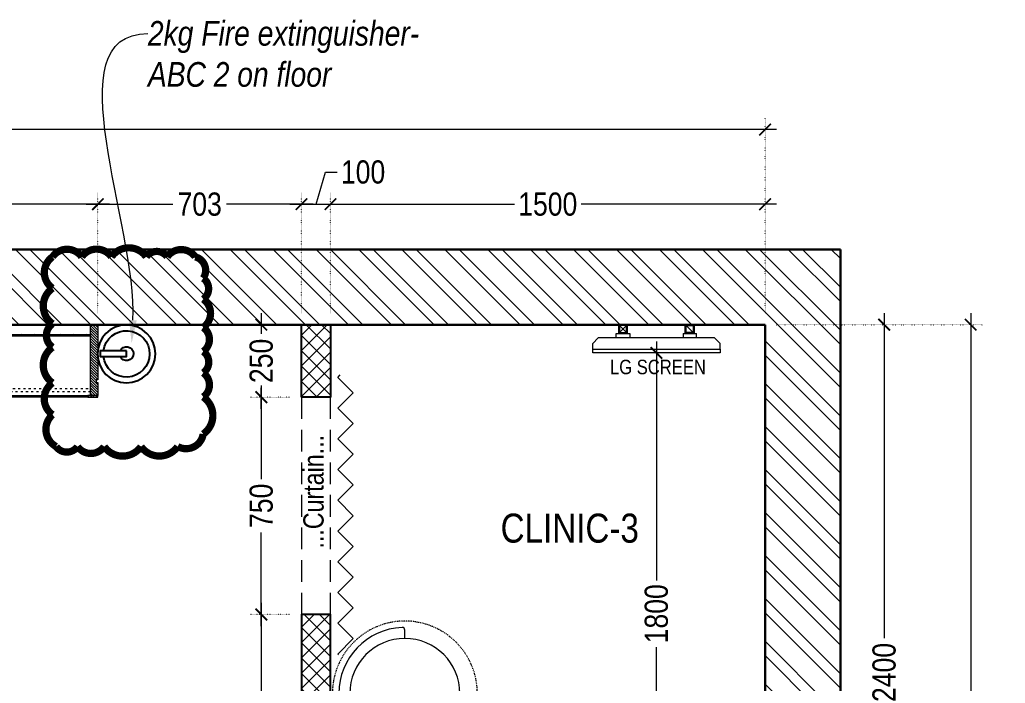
# Model space of a CAD drawing. Header units: millimetres. Extents: x -49972 to -35289, y -2918842 to -2908283.
# Drawn here: x -38691 to -35289, y -2910573 to -2908283 of the extents above; entities that cross this region are included whole.
import ezdxf
from ezdxf import colors
from ezdxf.entities.mleader import LeaderData, LeaderLine
from ezdxf.math import Vec2, Vec3

# ---------------------------------------------------------------- set-up
doc = ezdxf.new("R2010")
doc.units = ezdxf.units.MM
doc.header["$LTSCALE"] = 12
doc.header["$MEASUREMENT"] = 0
doc.header["$PDMODE"] = 3
for name, pattern in [('a_p6_plan_L18$0$HIDDEN', [0.375, 0.25, -0.125]), ('ACAD_ISO03W100', [30, 12, -18]), ('DASHDOT2', [0.5, 0.25, -0.125, 0, -0.125]), ('DOT2', [0.125, 0, -0.125])]:
    doc.linetypes.add(name, pattern=pattern)
doc.layers.get('0').update_dxf_attribs({"lineweight": 25})
for name, color, linetype, lineweight in [('A-WALL', 93, 'Continuous', 30), ('curtain', 144, 'Continuous', 9), ('fire extinguisher Cylinder', 1, 'Continuous', 25), ('Floor-Unit', 1, 'Continuous', 13), ('IM-ANNO-HATCH', 8, 'Continuous', 5), ('LENS-CURTAIN', 5, 'a_p6_plan_L18$0$HIDDEN', 9), ('LENS-FURNITURE', 13, 'Continuous', 9), ('LENS-PARTITION', 21, 'Continuous', 25), ('LENS-TEXT', 31, 'Continuous', 5), ('LENS_DIMENSION', 193, 'Continuous', 0), ('LENS_TEXT', 31, 'Continuous', 5), ('LK-FF&E WALL', 1, 'Continuous', 9), ('LK-IT', 3, 'Continuous', 18), ('LN-ELEVATION-1', 81, 'Continuous', 13), ('LN-ELEVATION-3', 125, 'a_p6_plan_L18$0$HIDDEN', 18), ('LN-ELEVATION-4', 145, 'Continuous', 13), ('LN-HATCH', 251, 'Continuous', 0), ('PLANO-OPENING', 252, 'Continuous', 5), ('step', 74, 'Continuous', 5), ('TV', 3, 'Continuous', 18)]:
    doc.layers.add(name, color=color, linetype=linetype, lineweight=lineweight)
doc.styles.add('LK TXT', font='Gill Sans MT Condensed Regular.ttf')
doc.styles.get("Standard").update_dxf_attribs({"font": 'Arial Narrow.ttf'})
doc.dimstyles.new('Working', dxfattribs={"dimscale": 0.8, "dimtxt": 100, "dimasz": 50, "dimexe": 50, "dimexo": 50, "dimgap": 25, "dimtad": 0, "dimdec": 0, "dimzin": 0, "dimdsep": 46, "dimtxsty": 'Standard', "dimblk": 'ARCHTICK', "dimcen": 0, "dimdle": 50, "dimclrd": 250, "dimclre": 8, "dimclrt": 7, "dimadec": 0, "dimazin": 0, "dimtfac": 1, "dimtdec": 0, "dimtofl": 0, "dimtmove": 1, "dimatfit": 3, "dimfxl": 3, "dimtolj": 1, "dimlwd": 5, "dimlwe": 0, "dimarcsym": 0})

# ---------------------------------------------------------------- blocks, each defined once
blk = doc.blocks.new('JJ 1200')
at = {"layer": 'LN-HATCH', "ltscale": 0.5}
h = blk.add_hatch(dxfattribs=at)
h.set_pattern_fill('ANSI31', color=256, scale=2)
h.set_pattern_definition([(45, (4097187.331, 1708800.267), (-4.4901280605, 4.4901280605), [])])
h.paths.add_polyline_path([(792.1, 220), (792.1, 30), (786.1, 30), (786.1, 20), (792.1, 20), (792.1, -24), (767.1, -24), (767.1, 220)])
h.paths.add_polyline_path([(-382.9, 180), (767.1, 180), (767.1, 186), (-382.9, 186)])
h.paths.add_polyline_path([(757.1, -24), (757.1, -30), (792.1, -30), (792.1, -24)])
h.paths.add_polyline_path([(-407.9, 220), (-407.9, 30), (-401.9, 30), (-401.9, 20), (-407.9, 20), (-407.9, -24), (-382.9, -24), (-382.9, 220)])
h.paths.add_polyline_path([(-372.9, -24), (-372.9, -30), (-407.9, -30), (-407.9, -24)])
at = {"layer": 'LN-ELEVATION-1', "ltscale": 0.5}
for points in [[(-407.9, 220), (-407.9, 30), (-401.9, 30), (-401.9, 20), (-407.9, 20), (-407.9, -24), (-382.9, -24), (-382.9, 220)], [(792.1, 220), (792.1, 30), (786.1, 30), (786.1, 20), (792.1, 20), (792.1, -24), (767.1, -24), (767.1, 220)], [(-382.9, 180), (767.1, 180), (767.1, 186), (-382.9, 186)], [(-372.9, -24), (-372.9, -30), (-407.9, -30), (-407.9, -24)], [(757.1, -24), (757.1, -30), (792.1, -30), (792.1, -24)]]:
    blk.add_lwpolyline(points, close=True, dxfattribs=at)
at = {"layer": 'LN-ELEVATION-3', "ltscale": 0.5}
for p, q in [((767.1, 220), (-382.9, 220)), ((757.1, -24), (-372.9, -24)), ((-372.9, -30), (757.1, -30))]:
    blk.add_line(p, q, dxfattribs=at)
at = {"layer": 'LN-ELEVATION-4', "linetype": 'ACAD_ISO03W100', "ltscale": 0.05}
blk.add_lwpolyline([(767.1, 0), (-382.9, 0), (-382.9, -12), (767.1, -12)], close=True, dxfattribs=at)
blk = doc.blocks.new('CLINIC SCREEN')
at = {"layer": 'TV'}
for p, q in [((-103.1, 42.9), (-127.4, 18.6)), ((-127.4, 42.9), (-103.1, 18.6)), ((102.7, 42.9), (127, 18.6))]:
    blk.add_line(p, q, dxfattribs=at)
at = {"layer": 'TV', "ltscale": 12}
for p, q in [((-220, -19.4), (-200.6, 0)), ((200.6, 0), (-200.6, 0)), ((-138.5, 0), (-138.5, 15.5)), ((-138.5, 15.5), (-92, 15.5)), ((-92, 15.5), (-92, 0)), ((92, 15.5), (92, 0)), ((92, 15.5), (138.5, 15.5)), ((138.5, 0), (138.5, 15.5)), ((220, -19.4), (200.6, 0)), ((-220, -38.8), (-220, -19.4)), ((220, -38.8), (220, -19.4))]:
    blk.add_line(p, q, dxfattribs=at)
at = {"layer": 'TV'}
for points in [[(-130.4, 15.5), (-100.1, 15.5), (-100.1, 45.9), (-130.4, 45.9)], [(-127.4, 18.6), (-103.1, 18.6), (-103.1, 42.9), (-127.4, 42.9)], [(130, 15.5), (99.7, 15.5), (99.7, 45.9), (130, 45.9)], [(127, 18.6), (102.7, 18.6), (102.7, 42.9), (127, 42.9)]]:
    blk.add_lwpolyline(points, close=True, dxfattribs=at)
at = {"layer": 'TV', "ltscale": 12}
blk.add_lwpolyline([(-220, -51.7), (-220, -38.8), (220, -38.8), (220, -51.7)], close=True, dxfattribs=at)
at = {"layer": 'Floor-Unit', "color": 0, "ltscale": 2, "insert": (5.2, -100.4), "char_height": 50, "attachment_point": 5}
blk.add_mtext_dynamic_manual_height_columns('LG SCREEN', width=466.48, gutter_width=12.5, heights=[0], dxfattribs=at)
blk = doc.blocks.new('DOCTOR STOOL')
at = {"layer": 'LN-ELEVATION-1', "ltscale": 100}
blk.add_lwpolyline([(228, 37.8), (228, 9.1, -0.426474), (218.5, 0, -0.959166), (218.5, 455.6, -0.426474), (228, 446.5), (228, 417.8)], format="xyb", dxfattribs=at)
at = {"layer": 'LN-ELEVATION-1', "linetype": 'DASHDOT2'}
blk.add_circle((228, 227.8), 250, dxfattribs=at)
at = {"layer": 'LN-ELEVATION-1', "ltscale": 100}
blk.add_circle((228, 227.8), 190, dxfattribs=at)
blk = doc.blocks.new('chennai mugappair existignd')
at = {"layer": 'LN-HATCH'}
h = blk.add_hatch(dxfattribs=at)
h.set_pattern_fill('ANSI32', color=256, scale=11, angle=90)
h.set_pattern_definition([(135, (-53798.23, 2272851.68), (-74.087113, -74.087113), []), (135, (-53798.23, 2272901.08), (-74.087113, -74.087113), [])])
h.paths.add_polyline_path([(-7119.7, -2791485.6), (-7119.7, -2782305.6), (-19582.7, -2782305.6), (-19582.7, -2782565.6), (-7379.7, -2782565.6), (-7379.7, -2788972.6), (-8679.7, -2788972.6), (-8679.7, -2789132.6), (-7379.7, -2789132.6), (-7379.7, -2791225.6), (-7621.2, -2791225.6), (-7621.2, -2791485.6)])
h.paths.add_polyline_path([(-8231.2, -2791485.6), (-8231.2, -2791225.6), (-8519.7, -2791225.6), (-8519.7, -2789912.6), (-8679.7, -2789912.6), (-8679.7, -2791225.6), (-13096.7, -2791225.6), (-13096.7, -2786155.6), (-15352.7, -2786155.6), (-15352.7, -2791225.6), (-19582.7, -2791225.6), (-19582.7, -2791485.6), (-15092.7, -2791485.6), (-15092.7, -2786435.6), (-13356.7, -2786435.6), (-13356.7, -2791485.6)], flags=17)
at = {"layer": 'A-WALL', "color": 1}
for p, q in [((-7119.7, -2782305.6), (-19582.7, -2782305.6)), ((-7119.7, -2782305.6), (-7119.7, -2791485.6)), ((-7379.7, -2782565.6), (-19582.7, -2782565.6)), ((-7379.7, -2782565.6), (-7379.7, -2788972.6))]:
    blk.add_line(p, q, dxfattribs=at)
blk = doc.blocks.new('_ArchTick')
at = {"const_width": 0.15}
blk.add_lwpolyline([(-0.5, -0.5), (0.5, 0.5)], dxfattribs=at)
blk = doc.blocks.new('*D52')
at = {"layer": 'Defpoints', "color": 0, "transparency": 16777216}
for p in [(-36493.7, -2909433.3), (-36493.7, -2909433.3), (-36493.7, -2911233.1)]:
    blk.add_point(p, dxfattribs=at)
at = {"layer": 'LENS_DIMENSION', "color": 8, "lineweight": 5, "transparency": 16777216}
for p, q in [((-36493.7, -2909393.3), (-36493.7, -2910218.5)), ((-36493.7, -2911273.1), (-36493.7, -2910448))]:
    blk.add_line(p, q, dxfattribs=at)
at = {"layer": 'LENS_DIMENSION', "color": 8, "lineweight": 5, "transparency": 16777216, "xscale": 40, "yscale": 40, "zscale": 40}
for p, rotation in [((-36493.7, -2909433.3), 90), ((-36493.7, -2911233.1), 270)]:
    blk.add_blockref('_ArchTick', p, dxfattribs=dict(at, rotation=rotation))
at = {"layer": 'LENS_DIMENSION', "color": 0, "transparency": 16777216, "insert": (-36493.7, -2910333.2), "char_height": 80, "attachment_point": 5, "rotation": 90}
blk.add_mtext('\\A1;1800', dxfattribs=at)
blk = doc.blocks.new('*D68')
at = {"layer": 'Defpoints', "color": 0, "transparency": 16777216}
for p in [(-38421.7, -2908920.1), (-39621.7, -2909335.7), (-38421.7, -2909335.7)]:
    blk.add_point(p, dxfattribs=at)
at = {"layer": 'LENS_DIMENSION', "color": 8, "linetype": 'DOT2', "lineweight": 0, "transparency": 16777216}
for p, q in [((-39621.7, -2909295.7), (-39621.7, -2908880.1)), ((-38421.7, -2909295.7), (-38421.7, -2908880.1))]:
    blk.add_line(p, q, dxfattribs=at)
at = {"layer": 'LENS_DIMENSION', "color": 8, "lineweight": 5, "transparency": 16777216}
for p, q in [((-39661.7, -2908920.1), (-39136.5, -2908920.1)), ((-38381.7, -2908920.1), (-38907, -2908920.1))]:
    blk.add_line(p, q, dxfattribs=at)
at = {"layer": 'LENS_DIMENSION', "color": 8, "lineweight": 5, "transparency": 16777216, "xscale": 40, "yscale": 40, "zscale": 40, "rotation": 180}
blk.add_blockref('_ArchTick', (-39621.7, -2908920.1), dxfattribs=at)
at = {"layer": 'LENS_DIMENSION', "color": 8, "lineweight": 5, "transparency": 16777216, "xscale": 40, "yscale": 40, "zscale": 40}
blk.add_blockref('_ArchTick', (-38421.7, -2908920.1), dxfattribs=at)
at = {"layer": 'LENS_DIMENSION', "color": 0, "transparency": 16777216, "insert": (-39021.7, -2908920.1), "char_height": 80, "attachment_point": 5}
blk.add_mtext('\\A1;1200', dxfattribs=at)
blk = doc.blocks.new('*D69')
at = {"layer": 'Defpoints', "color": 0, "transparency": 16777216}
for p in [(-37718.7, -2908920.1), (-38421.7, -2909335.7), (-37718.7, -2909335.7)]:
    blk.add_point(p, dxfattribs=at)
at = {"layer": 'LENS_DIMENSION', "color": 8, "linetype": 'DOT2', "lineweight": 0, "transparency": 16777216}
for p, q in [((-38421.7, -2909295.7), (-38421.7, -2908880.1)), ((-37718.7, -2909295.7), (-37718.7, -2908880.1))]:
    blk.add_line(p, q, dxfattribs=at)
at = {"layer": 'LENS_DIMENSION', "color": 8, "lineweight": 5, "transparency": 16777216}
for p, q in [((-38461.7, -2908920.1), (-38162.4, -2908920.1)), ((-37678.7, -2908920.1), (-37978, -2908920.1))]:
    blk.add_line(p, q, dxfattribs=at)
at = {"layer": 'LENS_DIMENSION', "color": 8, "lineweight": 5, "transparency": 16777216, "xscale": 40, "yscale": 40, "zscale": 40, "rotation": 180}
blk.add_blockref('_ArchTick', (-38421.7, -2908920.1), dxfattribs=at)
at = {"layer": 'LENS_DIMENSION', "color": 8, "lineweight": 5, "transparency": 16777216, "xscale": 40, "yscale": 40, "zscale": 40}
blk.add_blockref('_ArchTick', (-37718.7, -2908920.1), dxfattribs=at)
at = {"layer": 'LENS_DIMENSION', "color": 0, "transparency": 16777216, "insert": (-38070.2, -2908920.1), "char_height": 80, "attachment_point": 5}
blk.add_mtext('\\A1;703', dxfattribs=at)
blk = doc.blocks.new('*D70')
at = {"layer": 'Defpoints', "color": 0, "transparency": 16777216}
for p in [(-37618.7, -2908920.1), (-37718.7, -2909335.7), (-37618.7, -2909335.7)]:
    blk.add_point(p, dxfattribs=at)
at = {"layer": 'LENS_DIMENSION', "color": 8, "lineweight": 5, "transparency": 16777216}
for p, q in [((-37668.7, -2908920.1), (-37635.5, -2908809.3)), ((-37635.5, -2908809.3), (-37595.5, -2908809.3)), ((-37758.7, -2908920.1), (-37578.7, -2908920.1))]:
    blk.add_line(p, q, dxfattribs=at)
at = {"layer": 'LENS_DIMENSION', "color": 8, "linetype": 'DOT2', "lineweight": 0, "transparency": 16777216}
for p, q in [((-37718.7, -2909295.7), (-37718.7, -2908880.1)), ((-37618.7, -2909295.7), (-37618.7, -2908880.1))]:
    blk.add_line(p, q, dxfattribs=at)
at = {"layer": 'LENS_DIMENSION', "color": 8, "lineweight": 5, "transparency": 16777216, "xscale": 40, "yscale": 40, "zscale": 40, "rotation": 180}
blk.add_blockref('_ArchTick', (-37718.7, -2908920.1), dxfattribs=at)
at = {"layer": 'LENS_DIMENSION', "color": 8, "lineweight": 5, "transparency": 16777216, "xscale": 40, "yscale": 40, "zscale": 40}
blk.add_blockref('_ArchTick', (-37618.7, -2908920.1), dxfattribs=at)
at = {"layer": 'LENS_DIMENSION', "color": 0, "transparency": 16777216, "insert": (-37506.2, -2908809.3), "char_height": 80, "attachment_point": 5}
blk.add_mtext('\\A1;100', dxfattribs=at)
blk = doc.blocks.new('*D71')
at = {"layer": 'Defpoints', "color": 0, "transparency": 16777216}
for p in [(-36118.7, -2908920.1), (-37618.7, -2909335.7), (-36118.7, -2909335.7)]:
    blk.add_point(p, dxfattribs=at)
at = {"layer": 'LENS_DIMENSION', "color": 8, "linetype": 'DOT2', "lineweight": 0, "transparency": 16777216}
for p, q in [((-37618.7, -2909295.7), (-37618.7, -2908880.1)), ((-36118.7, -2909295.7), (-36118.7, -2908880.1))]:
    blk.add_line(p, q, dxfattribs=at)
at = {"layer": 'LENS_DIMENSION', "color": 8, "lineweight": 5, "transparency": 16777216}
for p, q in [((-37658.7, -2908920.1), (-36983.5, -2908920.1)), ((-36078.7, -2908920.1), (-36754, -2908920.1))]:
    blk.add_line(p, q, dxfattribs=at)
at = {"layer": 'LENS_DIMENSION', "color": 8, "lineweight": 5, "transparency": 16777216, "xscale": 40, "yscale": 40, "zscale": 40, "rotation": 180}
blk.add_blockref('_ArchTick', (-37618.7, -2908920.1), dxfattribs=at)
at = {"layer": 'LENS_DIMENSION', "color": 8, "lineweight": 5, "transparency": 16777216, "xscale": 40, "yscale": 40, "zscale": 40}
blk.add_blockref('_ArchTick', (-36118.7, -2908920.1), dxfattribs=at)
at = {"layer": 'LENS_DIMENSION', "color": 0, "transparency": 16777216, "insert": (-36868.7, -2908920.1), "char_height": 80, "attachment_point": 5}
blk.add_mtext('\\A1;1500', dxfattribs=at)
blk = doc.blocks.new('*D72')
at = {"layer": 'Defpoints', "color": 0, "transparency": 16777216}
for p in [(-48323.7, -2908662.6), (-48323.7, -2909335.7), (-36118.7, -2909335.7)]:
    blk.add_point(p, dxfattribs=at)
at = {"layer": 'LENS_DIMENSION', "color": 8, "linetype": 'DOT2', "lineweight": 0, "transparency": 16777216}
for p, q in [((-48323.7, -2909295.7), (-48323.7, -2908622.6)), ((-36118.7, -2909295.7), (-36118.7, -2908622.6))]:
    blk.add_line(p, q, dxfattribs=at)
at = {"layer": 'LENS_DIMENSION', "color": 8, "lineweight": 5, "transparency": 16777216}
for p, q in [((-48363.7, -2908662.6), (-42592.3, -2908662.6)), ((-36078.7, -2908662.6), (-41850.1, -2908662.6))]:
    blk.add_line(p, q, dxfattribs=at)
at = {"layer": 'LENS_DIMENSION', "color": 8, "lineweight": 5, "transparency": 16777216, "xscale": 40, "yscale": 40, "zscale": 40, "rotation": 180}
blk.add_blockref('_ArchTick', (-48323.7, -2908662.6), dxfattribs=at)
at = {"layer": 'LENS_DIMENSION', "color": 8, "lineweight": 5, "transparency": 16777216, "xscale": 40, "yscale": 40, "zscale": 40}
blk.add_blockref('_ArchTick', (-36118.7, -2908662.6), dxfattribs=at)
at = {"layer": 'LENS_DIMENSION', "color": 0, "transparency": 16777216, "insert": (-42221.2, -2908662.6), "char_height": 80, "attachment_point": 5}
blk.add_mtext('\\A1;12205 [40\'-0 1/2"]', dxfattribs=at)
blk = doc.blocks.new('*D73')
at = {"layer": 'Defpoints', "color": 0, "transparency": 16777216}
for p in [(-36118.7, -2909335.7), (-36118.7, -2911735.7), (-35707.5, -2911735.7)]:
    blk.add_point(p, dxfattribs=at)
at = {"layer": 'LENS_DIMENSION', "color": 8, "lineweight": 5, "transparency": 16777216}
for p, q in [((-35707.5, -2909295.7), (-35707.5, -2910417.4)), ((-35707.5, -2911775.7), (-35707.5, -2910654.1))]:
    blk.add_line(p, q, dxfattribs=at)
at = {"layer": 'LENS_DIMENSION', "color": 8, "linetype": 'DOT2', "lineweight": 0, "transparency": 16777216}
for p, q in [((-36078.7, -2909335.7), (-35667.5, -2909335.7)), ((-36078.7, -2911735.7), (-35667.5, -2911735.7))]:
    blk.add_line(p, q, dxfattribs=at)
at = {"layer": 'LENS_DIMENSION', "color": 8, "lineweight": 5, "transparency": 16777216, "xscale": 40, "yscale": 40, "zscale": 40}
for p, rotation in [((-35707.5, -2909335.7), 90), ((-35707.5, -2911735.7), 270)]:
    blk.add_blockref('_ArchTick', p, dxfattribs=dict(at, rotation=rotation))
at = {"layer": 'LENS_DIMENSION', "color": 0, "transparency": 16777216, "insert": (-35707.5, -2910535.7), "char_height": 80, "attachment_point": 5, "rotation": 90}
blk.add_mtext('\\A1;2400', dxfattribs=at)
blk = doc.blocks.new('*D80')
at = {"layer": 'Defpoints', "color": 0, "transparency": 16777216}
for p in [(-36118.7, -2909335.7), (-35408.8, -2909335.7), (-36118.7, -2917995.7)]:
    blk.add_point(p, dxfattribs=at)
at = {"layer": 'LENS_DIMENSION', "color": 8, "lineweight": 5, "transparency": 16777216}
for p, q in [((-35408.8, -2909295.7), (-35408.8, -2913121.2)), ((-35408.8, -2918035.7), (-35408.8, -2913665.7))]:
    blk.add_line(p, q, dxfattribs=at)
at = {"layer": 'LENS_DIMENSION', "color": 8, "linetype": 'DOT2', "lineweight": 0, "transparency": 16777216}
for p, q in [((-36078.7, -2909335.7), (-35368.8, -2909335.7)), ((-36078.7, -2917995.7), (-35368.8, -2917995.7))]:
    blk.add_line(p, q, dxfattribs=at)
at = {"layer": 'LENS_DIMENSION', "color": 8, "lineweight": 5, "transparency": 16777216, "xscale": 40, "yscale": 40, "zscale": 40}
for p, rotation in [((-35408.8, -2909335.7), 90), ((-35408.8, -2917995.7), 270)]:
    blk.add_blockref('_ArchTick', p, dxfattribs=dict(at, rotation=rotation))
at = {"layer": 'LENS_DIMENSION', "color": 0, "transparency": 16777216, "insert": (-35408.8, -2913393.5), "char_height": 80, "attachment_point": 5, "rotation": 90}
blk.add_mtext('\\A1;8660 [28\'-5"]', dxfattribs=at)
blk = doc.blocks.new('*D130')
at = {"layer": 'Defpoints', "color": 0, "transparency": 16777216}
for p in [(-37857.5, -2910335.7), (-37718.7, -2910335.7), (-37718.7, -2913035.7)]:
    blk.add_point(p, dxfattribs=at)
at = {"layer": 'LENS_DIMENSION', "color": 8, "lineweight": 5, "transparency": 16777216}
for p, q in [((-37857.5, -2910295.7), (-37857.5, -2911567.4)), ((-37857.5, -2913075.7), (-37857.5, -2911804.1))]:
    blk.add_line(p, q, dxfattribs=at)
at = {"layer": 'LENS_DIMENSION', "color": 8, "linetype": 'DOT2', "lineweight": 0, "transparency": 16777216}
for p, q in [((-37758.7, -2910335.7), (-37897.5, -2910335.7)), ((-37758.7, -2913035.7), (-37897.5, -2913035.7))]:
    blk.add_line(p, q, dxfattribs=at)
at = {"layer": 'LENS_DIMENSION', "color": 8, "lineweight": 5, "transparency": 16777216, "xscale": 40, "yscale": 40, "zscale": 40}
for p, rotation in [((-37857.5, -2910335.7), 90), ((-37857.5, -2913035.7), 270)]:
    blk.add_blockref('_ArchTick', p, dxfattribs=dict(at, rotation=rotation))
at = {"layer": 'LENS_DIMENSION', "color": 0, "transparency": 16777216, "insert": (-37857.5, -2911685.7), "char_height": 80, "attachment_point": 5, "rotation": 90}
blk.add_mtext('\\A1;2700', dxfattribs=at)
blk = doc.blocks.new('*D131')
at = {"layer": 'Defpoints', "color": 0, "transparency": 16777216}
for p in [(-37857.5, -2909585.7), (-37718.7, -2909585.7), (-37718.7, -2910335.7)]:
    blk.add_point(p, dxfattribs=at)
at = {"layer": 'LENS_DIMENSION', "color": 8, "lineweight": 5, "transparency": 16777216}
for p, q in [((-37857.5, -2909545.7), (-37857.5, -2909868.7)), ((-37857.5, -2910375.7), (-37857.5, -2910052.8))]:
    blk.add_line(p, q, dxfattribs=at)
at = {"layer": 'LENS_DIMENSION', "color": 8, "linetype": 'DOT2', "lineweight": 0, "transparency": 16777216}
for p, q in [((-37758.7, -2909585.7), (-37897.5, -2909585.7)), ((-37758.7, -2910335.7), (-37897.5, -2910335.7))]:
    blk.add_line(p, q, dxfattribs=at)
at = {"layer": 'LENS_DIMENSION', "color": 8, "lineweight": 5, "transparency": 16777216, "xscale": 40, "yscale": 40, "zscale": 40}
for p, rotation in [((-37857.5, -2909585.7), 90), ((-37857.5, -2910335.7), 270)]:
    blk.add_blockref('_ArchTick', p, dxfattribs=dict(at, rotation=rotation))
at = {"layer": 'LENS_DIMENSION', "color": 0, "transparency": 16777216, "insert": (-37857.5, -2909960.7), "char_height": 80, "attachment_point": 5, "rotation": 90}
blk.add_mtext('\\A1;750', dxfattribs=at)
blk = doc.blocks.new('*D132')
at = {"layer": 'Defpoints', "color": 0, "transparency": 16777216}
for p in [(-37857.5, -2909335.7), (-37718.7, -2909335.7), (-37718.7, -2909585.7)]:
    blk.add_point(p, dxfattribs=at)
at = {"layer": 'LENS_DIMENSION', "color": 8, "lineweight": 5, "transparency": 16777216}
for p, q in [((-37857.5, -2909295.7), (-37857.5, -2909367.8)), ((-37857.5, -2909625.7), (-37857.5, -2909553.6))]:
    blk.add_line(p, q, dxfattribs=at)
at = {"layer": 'LENS_DIMENSION', "color": 8, "linetype": 'DOT2', "lineweight": 0, "transparency": 16777216}
for p, q in [((-37758.7, -2909335.7), (-37897.5, -2909335.7)), ((-37758.7, -2909585.7), (-37897.5, -2909585.7))]:
    blk.add_line(p, q, dxfattribs=at)
at = {"layer": 'LENS_DIMENSION', "color": 8, "lineweight": 5, "transparency": 16777216, "xscale": 40, "yscale": 40, "zscale": 40}
for p, rotation in [((-37857.5, -2909335.7), 90), ((-37857.5, -2909585.7), 270)]:
    blk.add_blockref('_ArchTick', p, dxfattribs=dict(at, rotation=rotation))
at = {"layer": 'LENS_DIMENSION', "color": 0, "transparency": 16777216, "insert": (-37857.5, -2909460.7), "char_height": 80, "attachment_point": 5, "rotation": 90}
blk.add_mtext('\\A1;250', dxfattribs=at)
blk = doc.blocks.new('Fire Extinguisher')
at = {"layer": 'fire extinguisher Cylinder'}
blk.add_lwpolyline([(589005.8, -118755.1), (589119.7, -118755.1), (589119.7, -118780.2), (589005.8, -118780.2)], close=True, dxfattribs=at)
blk.add_circle((589005.8, -118768.7), 125, dxfattribs=at)
for centre, radius, start, end in [((589005.8, -118768.7), 100, 7.783, 353.372), ((589005.8, -118767.7), 30.1, 24.6345, 335.3655)]:
    blk.add_arc(centre, radius, start, end, dxfattribs=at)
blk = doc.blocks.new('A$C6b330860')
at = {"layer": 'IM-ANNO-HATCH', "ltscale": 0.001}
h = blk.add_hatch(dxfattribs=at)
h.set_pattern_fill('ANSI37', color=256, scale=300, angle=-90)
h.set_pattern_definition([(315, (19582.948, 2791225.586), (26.5165043, 26.5165043), []), (45, (19582.948, 2791225.586), (-26.5165043, 26.5165043), [])])
h.paths.add_polyline_path([(8086.2, 4100), (8086.2, 4000), (6486.2, 4000), (6486.2, 4100)])
h.paths.add_polyline_path([(7986.2, 3241), (7986.2, 4000), (8086.2, 4000), (8086.2, 3241)])
h.paths.add_polyline_path([(9386.2, 3660), (9386.2, 3760), (8936.2, 3760), (8936.2, 3660)])
h.paths.add_polyline_path([(8936.2, 3200), (8936.2, 3760), (8836.2, 3760), (8836.2, 3200)])
h.paths.add_polyline_path([(10136.2, 3660), (10136.2, 3760), (12203.2, 3760), (12203.2, 3660)])
h.paths.add_polyline_path([(10603.2, 3760), (10603.2, 4210), (10703.2, 4210), (10703.2, 3760)])
h.paths.add_polyline_path([(10703.2, 4960), (10703.2, 7660), (10603.2, 7660), (10603.2, 4960)])
h.paths.add_polyline_path([(10703.2, 6260), (10703.2, 6160), (12203.2, 6160), (12203.2, 6260)])
h.paths.add_polyline_path([(10603.2, 8410), (10603.2, 8660), (10703.2, 8660), (10703.2, 8410)])
h.paths.add_polyline_path([(8836.2, 2350), (8836.2, 2450), (10903.2, 2450), (10903.2, 2350)])
h.paths.add_polyline_path([(11003.2, 2253), (11003.2, 2450), (10903.2, 2450), (10903.2, 2253)])
h.paths.add_polyline_path([(8836.2, 1600), (8836.2, 0), (8936.2, 0), (8936.2, 1600)])
h.paths.add_polyline_path([(8086.2, 1500), (8086.2, 1600), (6486.2, 1600), (6486.2, 1500)])
h.paths.add_polyline_path([(7986.2, 2491), (7986.2, 1600), (8086.2, 1600), (8086.2, 2491)])
at = {"layer": 'LENS-CURTAIN', "ltscale": 25}
blk.add_lwpolyline([(10603.2, 8410), (10603.2, 7660), (10703.2, 7660), (10703.2, 8410)], close=True, dxfattribs=at)
at = {"layer": 'LENS-PARTITION'}
for points in [[(10603.2, 8410), (10603.2, 8660), (10703.2, 8660), (10703.2, 8410)], [(10703.2, 4960), (10703.2, 7660), (10603.2, 7660), (10603.2, 4960)]]:
    blk.add_lwpolyline(points, close=True, dxfattribs=at)

msp = doc.modelspace()

# ---------------------------------------------------------------- hatches: boundary and pattern name
at = {"layer": 'curtain'}
h = msp.add_hatch(dxfattribs=at)
h.set_pattern_fill('ZIGZAG', color=256, scale=600, angle=765)
h.set_pattern_definition([(45, (-61670.896, -2820846.374), (6e-13, 106.06602), [75, -75]), (135, (-61617.86, -2820793.34), (-106.06602, 6e-13), [75, -75])])
edge = h.paths.add_edge_path()
edge.add_line((-37516.5, -2909513), (-37513.2, -2910474.5))
edge.add_line((-37513.2, -2910474.5), (-37604, -2910475.4))
edge.add_line((-37604, -2910466.8), (-37604.1, -2909509))
edge.add_line((-37604.1, -2909509), (-37514.2, -2909509))

# ---------------------------------------------------------------- linework, layer by layer
at = {"layer": 'LENS-TEXT', "color": 1, "true_color": 0xf50000, "const_width": 25}
msp.add_lwpolyline([(-38578.3, -2909101.7, 0.520567), (-38578.3, -2909209.9, 0.520567), (-38578.3, -2909332.5, 0.520567), (-38578.3, -2909413.7, 0.520567), (-38578.3, -2909536.6, 0.520567), (-38578.3, -2909646.3, 0.520567), (-38565.9, -2909756.1, 0.520567), (-38491.9, -2909756.1, 0.520567), (-38399.9, -2909756.1, 0.520567), (-38272.7, -2909756.1, 0.520567), (-38146.3, -2909756.1, 0.520567), (-38058.1, -2909713.2, 0.520567), (-38058.1, -2909585.1, 0.520567), (-38058.1, -2909502, 0.520567), (-38058.1, -2909427.9, 0.520567), (-38058.1, -2909345.1, 0.520567), (-38058.1, -2909247.5, 0.520567), (-38058.1, -2909175.5, 0.520567), (-38085.5, -2909101.7, 0.520567), (-38182.4, -2909101.7, 0.520567), (-38254.7, -2909101.7, 0.520567), (-38374.9, -2909101.7, 0.520567), (-38477.5, -2909101.7, 0.520567)], format="xyb", close=True, dxfattribs=at)

# ---------------------------------------------------------------- block references
at = {"layer": 'LENS-FURNITURE', "xscale": -1, "rotation": 180}
msp.add_blockref('DOCTOR STOOL', (-37590, -2910380.5), dxfattribs=at)
at = {"layer": 'LENS-TEXT'}
msp.add_blockref('chennai mugappair existignd', (-28739, -126770.2), dxfattribs=at)
at = {"layer": 'LK-FF&E WALL', "xscale": -1}
msp.add_blockref('JJ 1200', (-38829.7, -2909555.7), dxfattribs=at)
at = {"layer": 'LK-IT'}
msp.add_blockref('CLINIC SCREEN', (-36493.7, -2909381.6), dxfattribs=at)
at = {"layer": 'PLANO-OPENING'}
msp.add_blockref('A$C6b330860', (-48321.9, -2917995.7), dxfattribs=at)
at = {"layer": 'step', "xscale": -0.7999767622731495, "yscale": 0.7999767622731495, "zscale": 0.7999767622731495}
msp.add_blockref('Fire Extinguisher', (432867.9, -2814424.2), dxfattribs=at)

# ---------------------------------------------------------------- texts
at = {"layer": 'LENS-TEXT', "linetype": 'Continuous', "ltscale": 3, "insert": (-36792.8, -2910038.4), "char_height": 100, "attachment_point": 5, "style": 'LK TXT'}
msp.add_mtext_dynamic_manual_height_columns('CLINIC-3', width=783.964, gutter_width=1, heights=[0], dxfattribs=at)
at = {"layer": 'LENS_TEXT', "insert": (-37641.5, -2910183.2), "char_height": 70, "attachment_point": 7, "rotation": 90}
msp.add_mtext_dynamic_manual_height_columns('\\pi74.92483;...Curtain...', width=527.831, gutter_width=1, heights=[0], dxfattribs=at)

# ---------------------------------------------------------------- dimensions: what is measured, and where the dimension line sits
at = {"layer": 'LENS_DIMENSION'}
for base, p1, p2, picture, middle in [((-48323.7, -2908662.6), (-36118.7, -2909335.7), (-48323.7, -2909335.7), '*D72', (-42221.2, -2908662.6)), ((-37618.7, -2908920.1), (-37718.7, -2909335.7), (-37618.7, -2909335.7), '*D70', (-37575.5, -2908809.3)), ((-38421.7, -2908920.1), (-39621.7, -2909335.7), (-38421.7, -2909335.7), '*D68', (-39021.7, -2908920.1)), ((-37718.7, -2908920.1), (-38421.7, -2909335.7), (-37718.7, -2909335.7), '*D69', (-38070.2, -2908920.1)), ((-36118.7, -2908920.1), (-37618.7, -2909335.7), (-36118.7, -2909335.7), '*D71', (-36868.7, -2908920.1))]:
    dim = msp.add_linear_dim(base=base, p1=p1, p2=p2, dimstyle='Working', override={"dimclrd": 8, "dimclrt": 0, "dimfxl": 25}, dxfattribs=at)
    dim.commit()
    dim.dimension.update_dxf_attribs({"geometry": picture, "text_midpoint": middle})
for base, p1, p2, picture, middle in [((-37857.5, -2909335.7), (-37718.7, -2909585.7), (-37718.7, -2909335.7), '*D132', (-37857.5, -2909460.7)), ((-35707.5, -2911735.7), (-36118.7, -2909335.7), (-36118.7, -2911735.7), '*D73', (-35707.5, -2910535.7)), ((-36493.7, -2909433.3), (-36493.7, -2911233.1), (-36493.7, -2909433.3), '*D52', (-36493.7, -2910333.2)), ((-37857.5, -2909585.7), (-37718.7, -2910335.7), (-37718.7, -2909585.7), '*D131', (-37857.5, -2909960.7)), ((-37857.5, -2910335.7), (-37718.7, -2913035.7), (-37718.7, -2910335.7), '*D130', (-37857.5, -2911685.7))]:
    dim = msp.add_linear_dim(base=base, p1=p1, p2=p2, angle=90, dimstyle='Working', override={"dimclrd": 8, "dimclrt": 0, "dimfxl": 25}, dxfattribs=at)
    dim.commit()
    dim.dimension.update_dxf_attribs({"geometry": picture, "text_midpoint": middle})
dim = msp.add_linear_dim(base=(-35408.8, -2909335.7), p1=(-36118.7, -2917995.7), p2=(-36118.7, -2909335.7), angle=90, dimstyle='Working', override={"dimclrd": 8, "dimclrt": 0, "dimfxl": 25}, dxfattribs=at)
dim.commit()
dim.dimension.update_dxf_attribs({"geometry": '*D80', "text_midpoint": (-35408.8, -2913393.5), "dimtype": 128})

# ---------------------------------------------------------------- leaders
at = {"layer": 'LENS_TEXT', "color": 12, "linetype": 'Continuous', "ltscale": 2, "true_color": 0xdb0000}
ml = msp.add_multileader_mtext('Standard', dxfattribs=at)
ml.set_content('{\\fArial Narrow|b0|i1|c0|p34;\\C12;\\c194;2kg Fire extinguisher-\\PABC 2 on floor}', color=1)
ml.set_leader_properties(color=(219, 0, 0), linetype='ByLayer', lineweight=-1)
ml.build(insert=Vec2(0, 0))
ml.multileader.update_dxf_attribs({"leader_type": 2, "dogleg_length": 0.36, "arrow_head_size": 80})
ctx = ml.context
ctx.base_point, ctx.char_height, ctx.arrow_head_size, ctx.landing_gap_size, ctx.plane_origin = Vec3(-38249, -2908331.2), 85, 80, 0.09, Vec3(-48011.6, -2908439.6)
notes = []
notes.append((ctx, [(1, (1, 1, 0), (-38249.4, -2908331.2), (1, 0), 0.36, [(0, [(-38305.1, -2909400.2)], 0, [])])]))
ctx.mtext.insert, ctx.mtext.width, ctx.mtext.flow_direction = Vec3(-38248.9, -2908287.9), 1319.166, 5
for ctx, leaders in notes:
    for number, flags, end, landing, length, lines in leaders:
        leader = LeaderData()
        leader.index, (leader.has_last_leader_line, leader.has_dogleg_vector, leader.attachment_direction) = number, flags
        leader.last_leader_point, leader.dogleg_vector, leader.dogleg_length = Vec3(end), Vec3(landing), length
        for number, points, colour, breaks in lines:
            line = LeaderLine()
            line.index, line.vertices, line.color, line.breaks = number, Vec3.list(points), colors.encode_raw_color(colour), breaks
            leader.lines.append(line)
        ctx.leaders.append(leader)

doc.saveas('drawing.dxf')
